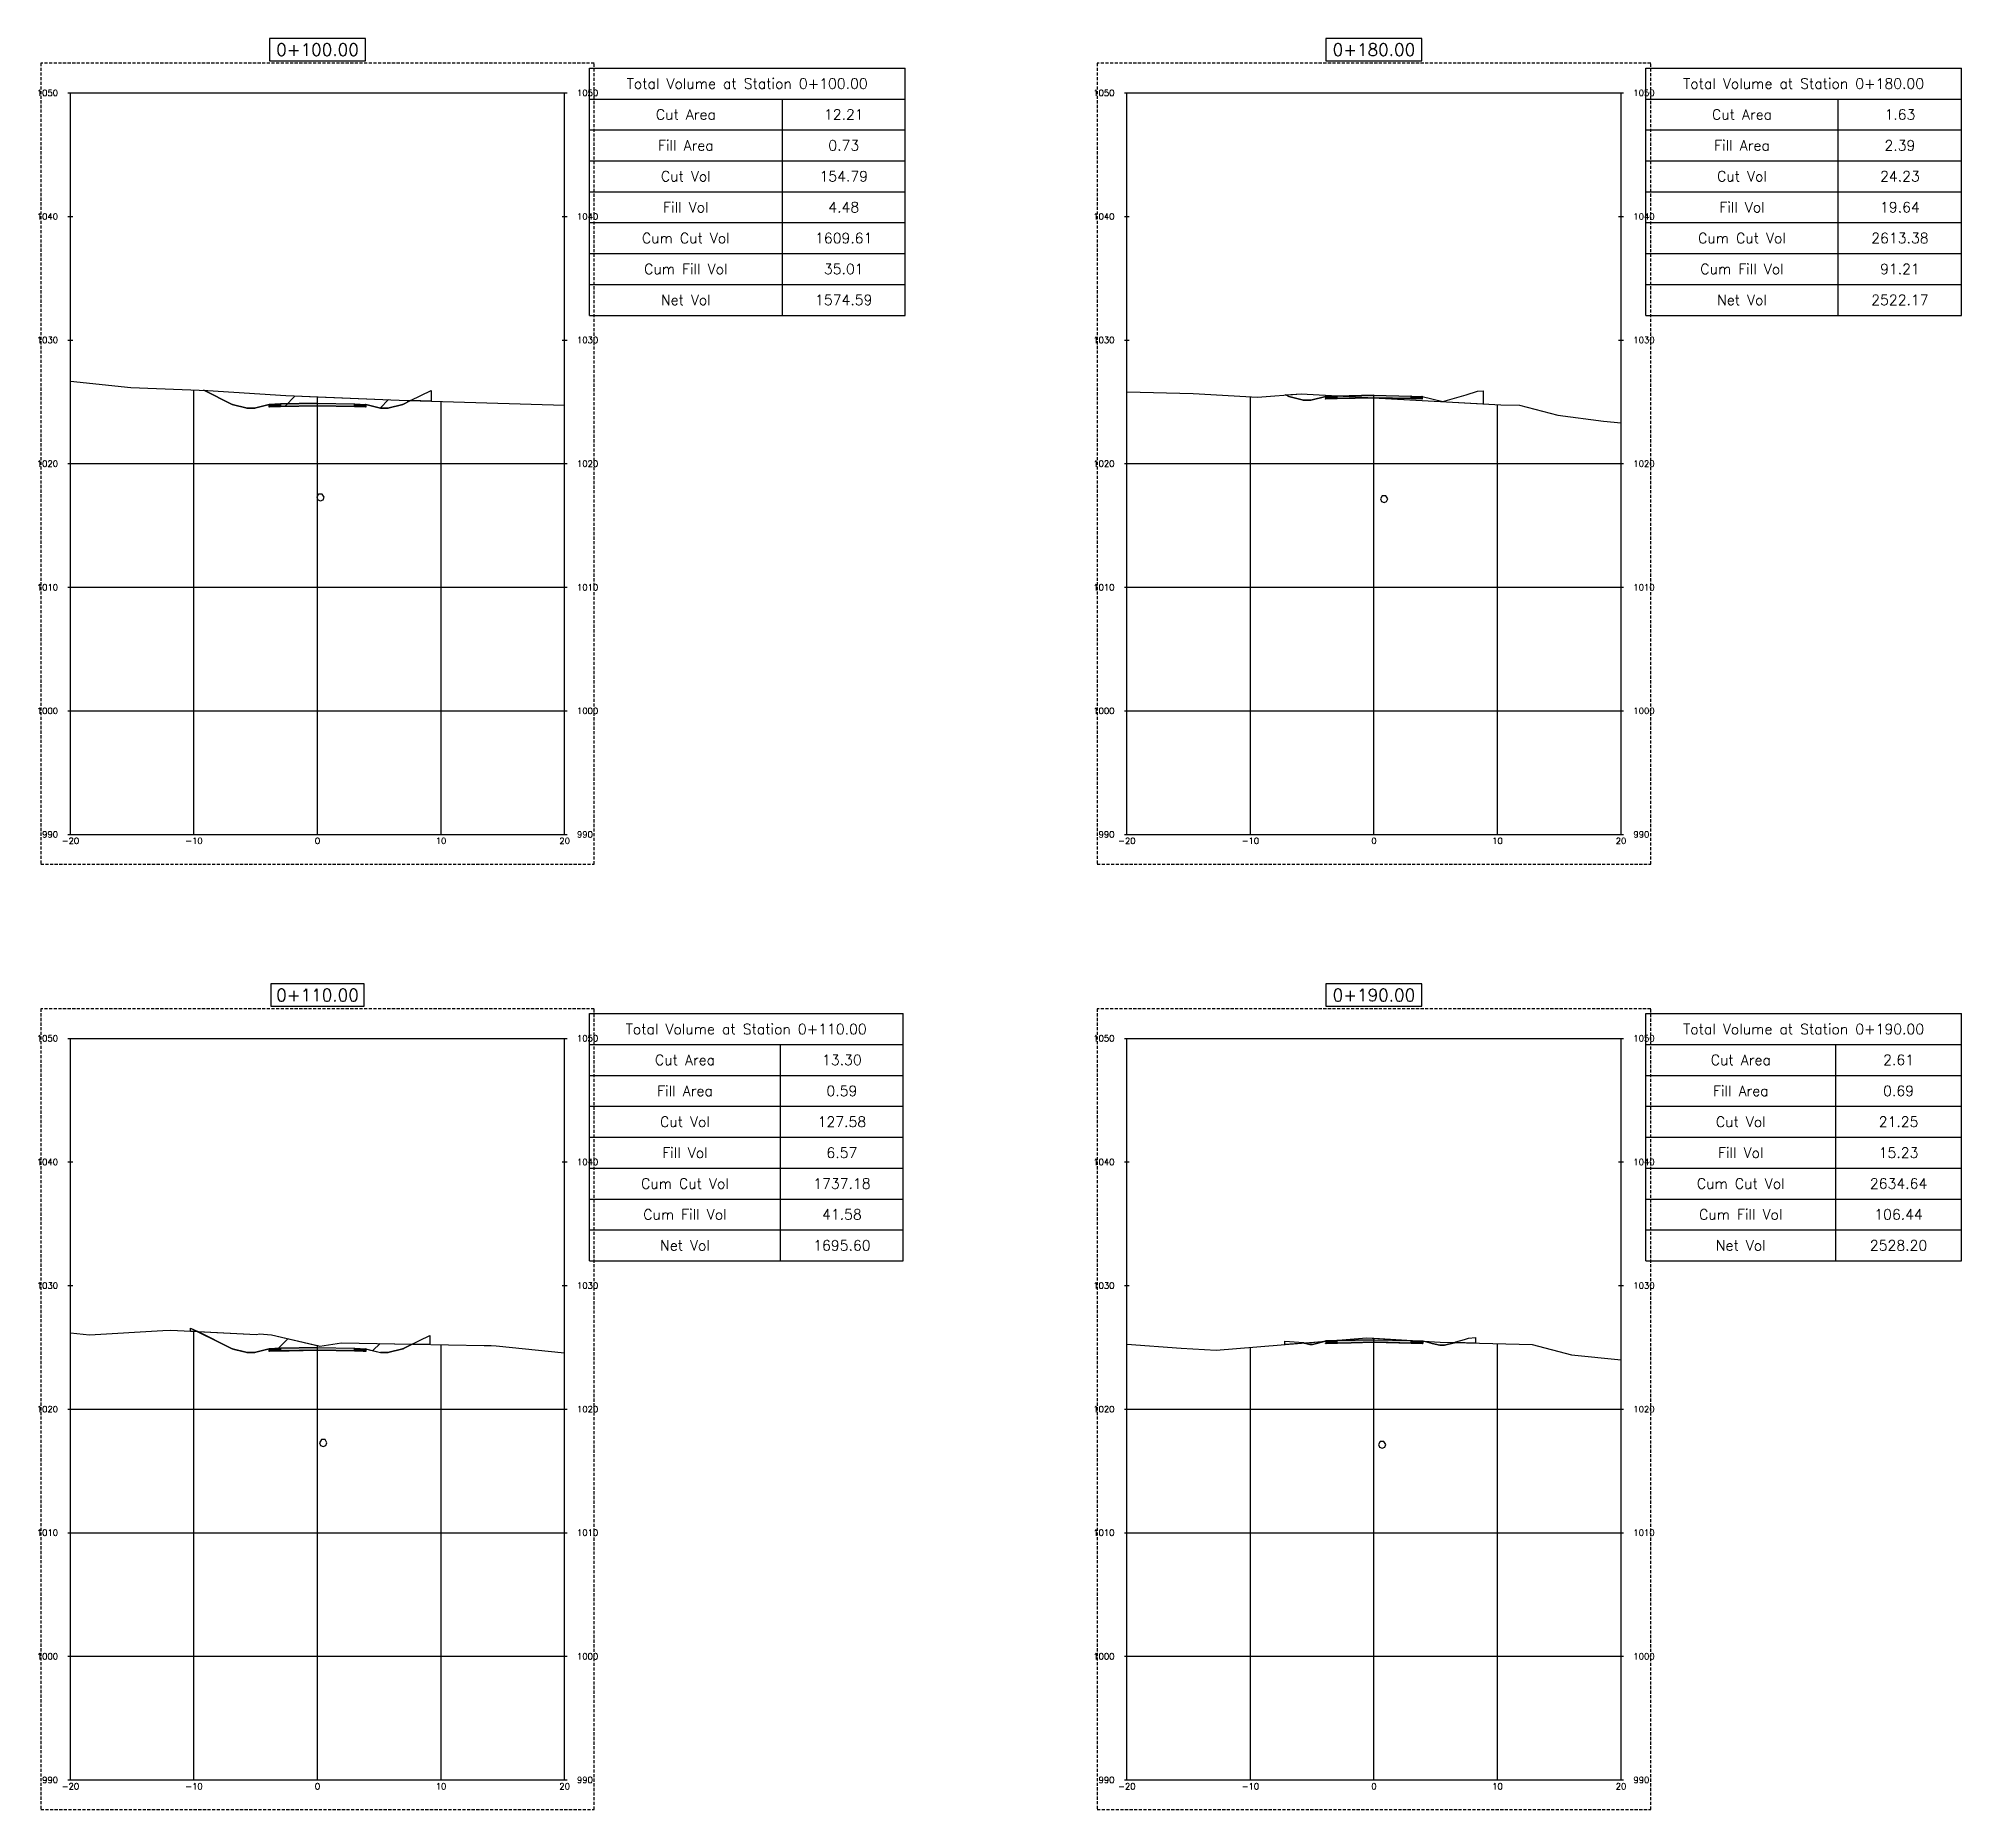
# Model space of a CAD drawing. Header units: metres. Extents: x 517023 to 519141, y 3924953 to 3927827.
# Drawn here: x 518310.9 to 518466.5, y 3925664.7 to 3925808 of the extents above; entities that cross this region are included whole.
import ezdxf

# ---------------------------------------------------------------- set-up
doc = ezdxf.new("R2010")
doc.units = ezdxf.units.M
doc.linetypes.add('DASHED2', pattern=[0.375, 0.25, -0.125])
for name, color, linetype in [('C-ANNO-TABL', 1, 'Continuous'), ('C-ANNO-TABL-TEXT', 150, 'Continuous'), ('C-ANNO-TABL-TITL', 150, 'Continuous'), ('C-ANNO-TABL-TTBL', 5, 'Continuous'), ('C-ROAD-CORR', 5, 'Continuous'), ('C-ROAD-CORR-PATT', 150, 'Continuous'), ('C-ROAD-LINK', 150, 'Continuous'), ('C-ROAD-MARK', 212, 'Continuous'), ('C-ROAD-PROF-TTLB', 5, 'Continuous'), ('C-ROAD-SECT', 7, 'Continuous'), ('C-ROAD-SECT-GRID', 7, 'Continuous'), ('C-ROAD-SECT-TEXT', 92, 'Continuous'), ('C-ROAD-SECT-TICK', 7, 'Continuous'), ('C-ROAD-SECT-TITL', 92, 'Continuous'), ('C-ROAD-SHAP', 32, 'Continuous'), ('C-ROAD-SHAP-PATT', 7, 'Continuous'), ('C-STRM-PIPE', 170, 'Continuous')]:
    doc.layers.add(name, color=color, linetype=linetype)
doc.layers.add('C-ROAD-SECT-BUFR', color=6, linetype='DASHED2', plot=False)
doc.styles.get("Standard").update_dxf_attribs({"font": 'simplex.shx'})

msp = doc.modelspace()

# ---------------------------------------------------------------- hatches: boundary and pattern name
at = {"layer": 'C-ROAD-CORR-PATT', "linetype": 'Continuous', "lineweight": -3}
h = msp.add_hatch(dxfattribs=at)
h.set_pattern_fill('ANSI31', color=1, scale=1.75, style=0)
h.set_pattern_definition([(45, (518324.272, 3925779.581), (-3.9289, 3.9289), [])])
h.paths.add_polyline_path([(518324.27, 3925779.58), (518324.6, 3925779.57), (518330.91, 3925779.15), (518340.72, 3925778.76), (518340.81, 3925778.75), (518340.85, 3925778.75), (518340.85, 3925778.75), (518340.89, 3925778.75), (518341, 3925778.75), (518340.37, 3925778.43), (518339.17, 3925778.13), (518338.57, 3925778.13), (518337.37, 3925778.43), (518337.37, 3925778.23), (518336.47, 3925778.27), (518333.47, 3925778.33), (518330.47, 3925778.27), (518329.57, 3925778.23), (518329.57, 3925778.43), (518328.37, 3925778.13), (518327.77, 3925778.13), (518326.57, 3925778.43)])
h = msp.add_hatch(dxfattribs=at)
h.set_pattern_fill('ANSI31', color=3, scale=1.75, style=0)
h.set_pattern_definition([(45, (518341.001, 3925778.7464), (-3.929, 3.929), [])])
h.paths.add_polyline_path([(518341, 3925778.75), (518342.67, 3925779.57), (518342.67, 3925778.7)])
h = msp.add_hatch(dxfattribs=at)
h.set_pattern_fill('ANSI31', color=1, scale=1.75, style=0)
h.set_pattern_definition([(45, (518411.8334, 3925779.1955), (-3.929, 3.929), [])])
h.paths.add_polyline_path([(518411.83, 3925779.2), (518413.07, 3925779.3), (518418.92, 3925778.97), (518415.97, 3925778.91), (518415.07, 3925778.88), (518415.07, 3925779.08), (518413.87, 3925778.78), (518413.27, 3925778.78), (518412.07, 3925779.08)])
h = msp.add_hatch(dxfattribs=at)
h.set_pattern_fill('ANSI31', color=3, scale=1.75, style=0)
h.set_pattern_definition([(45, (518424.541, 3925778.659), (-3.929, 3.929), [])])
h.paths.add_polyline_path([(518424.54, 3925778.66), (518426.44, 3925779.2), (518427.35, 3925779.51), (518427.81, 3925779.54), (518427.81, 3925778.48)])
h.paths.add_polyline_path([(518418.92, 3925778.97), (518418.97, 3925778.97), (518421.97, 3925778.91), (518422.87, 3925778.88), (518422.87, 3925779.08), (518424.54, 3925778.66)])
h = msp.add_hatch(dxfattribs=at)
h.set_pattern_fill('ANSI31', color=3, scale=1.75, style=0)
h.set_pattern_definition([(45, (518341.138, 3925702.403), (-3.9289, 3.9289), [])])
h.paths.add_polyline_path([(518341.14, 3925702.4), (518341.4, 3925702.53), (518341.73, 3925702.69), (518342.56, 3925703.09), (518342.56, 3925702.38)])
h.paths.add_polyline_path([(518323.2, 3925703.44), (518323.2, 3925703.7), (518323.78, 3925703.41)])
h = msp.add_hatch(dxfattribs=at)
h.set_pattern_fill('ANSI31', color=1, scale=1.75, style=0)
h.set_pattern_definition([(45, (518323.785, 3925703.413), (-3.9289, 3.9289), [])])
h.paths.add_polyline_path([(518323.78, 3925703.41), (518328.54, 3925703.17), (518328.78, 3925703.22), (518329.74, 3925703.15), (518333.67, 3925702.23), (518335.41, 3925702.51), (518341.14, 3925702.4), (518340.37, 3925702.02), (518339.17, 3925701.72), (518338.57, 3925701.72), (518337.65, 3925701.95), (518337.37, 3925702.02), (518337.37, 3925701.87), (518337.37, 3925701.82), (518336.47, 3925701.86), (518333.47, 3925701.92), (518330.47, 3925701.86), (518330.26, 3925701.85), (518329.57, 3925701.82), (518329.57, 3925701.97), (518329.57, 3925702.02), (518328.37, 3925701.72), (518327.77, 3925701.72), (518326.57, 3925702.02)])
h = msp.add_hatch(dxfattribs=at)
h.set_pattern_fill('ANSI31', color=3, scale=1.75, style=0)
h.set_pattern_definition([(45, (518425.514, 3925702.539), (-3.9289, 3.9289), [])])
h.paths.add_polyline_path([(518425.51, 3925702.54), (518425.61, 3925702.59), (518426.29, 3925702.78), (518426.62, 3925702.89), (518427.2, 3925702.93), (518427.2, 3925702.49)])
h.paths.add_polyline_path([(518422.93, 3925702.65), (518422.93, 3925702.66), (518422.96, 3925702.65)])
h.paths.add_polyline_path([(518415.02, 3925702.63), (518415.13, 3925702.66), (518415.13, 3925702.64)])
h.paths.add_polyline_path([(518411.77, 3925702.36), (518411.77, 3925702.63), (518413.26, 3925702.52), (518413.34, 3925702.49)])
h = msp.add_hatch(dxfattribs=at)
h.set_pattern_fill('ANSI31', color=1, scale=1.75, style=0)
h.set_pattern_definition([(45, (518422.957, 3925702.6484), (-3.929, 3.929), [])])
h.paths.add_polyline_path([(518422.96, 3925702.65), (518424.33, 3925702.57), (518425.51, 3925702.54), (518425.45, 3925702.51), (518424.68, 3925702.31), (518424.3, 3925702.31), (518423.69, 3925702.46)])
h.paths.add_polyline_path([(518415.13, 3925702.64), (518418.37, 3925702.91), (518422.93, 3925702.65), (518422.93, 3925702.53), (518422.93, 3925702.46), (518422.6, 3925702.47), (518422.03, 3925702.49), (518420.12, 3925702.53), (518419.03, 3925702.55), (518417.12, 3925702.51), (518416.03, 3925702.49), (518415.7, 3925702.48), (518415.13, 3925702.46), (518415.13, 3925702.58)])
h.paths.add_polyline_path([(518413.34, 3925702.49), (518415.02, 3925702.63), (518414.43, 3925702.48), (518414, 3925702.37), (518413.78, 3925702.37), (518413.35, 3925702.48)])
at = {"layer": 'C-ROAD-SHAP-PATT', "linetype": 'Continuous', "lineweight": -3}
for points in [[(518415.97, 3925779.11), (518415.07, 3925779.08), (518415.07, 3925778.88), (518415.97, 3925778.91)], [(518418.97, 3925779.17), (518415.97, 3925779.11), (518415.97, 3925778.91), (518418.97, 3925778.97)], [(518418.97, 3925779.17), (518421.97, 3925779.11), (518421.97, 3925778.91), (518418.97, 3925778.97)], [(518421.97, 3925779.11), (518422.87, 3925779.08), (518422.87, 3925778.88), (518421.97, 3925778.91)], [(518330.47, 3925778.47), (518329.57, 3925778.43), (518329.57, 3925778.23), (518330.47, 3925778.27)], [(518333.47, 3925778.53), (518330.47, 3925778.47), (518330.47, 3925778.27), (518333.47, 3925778.33)], [(518333.47, 3925778.53), (518336.47, 3925778.47), (518336.47, 3925778.27), (518333.47, 3925778.33)], [(518336.47, 3925778.47), (518337.37, 3925778.43), (518337.37, 3925778.23), (518336.47, 3925778.27)], [(518415.97, 3925702.69), (518415.07, 3925702.66), (518415.07, 3925702.46), (518415.97, 3925702.49)], [(518418.97, 3925702.75), (518415.97, 3925702.69), (518415.97, 3925702.49), (518418.97, 3925702.55)], [(518418.97, 3925702.75), (518421.97, 3925702.69), (518421.97, 3925702.49), (518418.97, 3925702.55)], [(518421.97, 3925702.69), (518422.87, 3925702.66), (518422.87, 3925702.46), (518421.97, 3925702.49)], [(518330.47, 3925702.06), (518329.57, 3925702.02), (518329.57, 3925701.82), (518330.47, 3925701.86)], [(518333.47, 3925702.12), (518330.47, 3925702.06), (518330.47, 3925701.86), (518333.47, 3925701.92)], [(518333.47, 3925702.12), (518336.47, 3925702.06), (518336.47, 3925701.86), (518333.47, 3925701.92)], [(518336.47, 3925702.06), (518337.37, 3925702.02), (518337.37, 3925701.82), (518336.47, 3925701.86)]]:
    msp.add_hatch(color=7, dxfattribs=at).paths.add_polyline_path(points)

# ---------------------------------------------------------------- linework, layer by layer
at = {"layer": 'C-ANNO-TABL', "color": 1, "linetype": 'Continuous', "lineweight": -3}
for p, q in [((518355.47, 3925803.14), (518381.03, 3925803.14)), ((518371.1, 3925785.64), (518371.1, 3925803.14)), ((518440.97, 3925803.14), (518466.53, 3925803.14)), ((518456.55, 3925785.64), (518456.55, 3925803.14)), ((518355.47, 3925800.64), (518381.03, 3925800.64)), ((518440.97, 3925800.64), (518466.53, 3925800.64)), ((518355.47, 3925798.14), (518381.03, 3925798.14)), ((518440.97, 3925798.14), (518466.53, 3925798.14)), ((518355.47, 3925795.64), (518381.03, 3925795.64)), ((518440.97, 3925795.64), (518466.53, 3925795.64)), ((518355.47, 3925793.14), (518381.03, 3925793.14)), ((518440.97, 3925793.14), (518466.53, 3925793.14)), ((518355.47, 3925790.64), (518381.03, 3925790.64)), ((518440.97, 3925790.64), (518466.53, 3925790.64)), ((518355.47, 3925788.14), (518381.03, 3925788.14)), ((518440.97, 3925788.14), (518466.53, 3925788.14)), ((518355.47, 3925726.64), (518380.87, 3925726.64)), ((518370.95, 3925709.14), (518370.95, 3925726.64)), ((518440.97, 3925726.64), (518466.53, 3925726.64)), ((518456.34, 3925709.14), (518456.34, 3925726.64)), ((518355.47, 3925724.14), (518380.87, 3925724.14)), ((518440.97, 3925724.14), (518466.53, 3925724.14)), ((518355.47, 3925721.64), (518380.87, 3925721.64)), ((518440.97, 3925721.64), (518466.53, 3925721.64)), ((518355.47, 3925719.14), (518380.87, 3925719.14)), ((518440.97, 3925719.14), (518466.53, 3925719.14)), ((518355.47, 3925716.64), (518380.87, 3925716.64)), ((518440.97, 3925716.64), (518466.53, 3925716.64)), ((518355.47, 3925714.14), (518380.87, 3925714.14)), ((518440.97, 3925714.14), (518466.53, 3925714.14)), ((518355.47, 3925711.64), (518380.87, 3925711.64)), ((518440.97, 3925711.64), (518466.53, 3925711.64))]:
    msp.add_line(p, q, dxfattribs=at)
at = {"layer": 'C-ANNO-TABL-TTBL', "color": 5, "linetype": 'Continuous', "lineweight": -3}
for p, q in [((518355.47, 3925805.64), (518381.03, 3925805.64)), ((518355.47, 3925785.64), (518355.47, 3925805.64)), ((518381.03, 3925785.64), (518381.03, 3925805.64)), ((518440.97, 3925805.64), (518466.53, 3925805.64)), ((518440.97, 3925785.64), (518440.97, 3925805.64)), ((518466.53, 3925785.64), (518466.53, 3925805.64)), ((518355.47, 3925785.64), (518381.03, 3925785.64)), ((518440.97, 3925785.64), (518466.53, 3925785.64)), ((518355.47, 3925729.14), (518380.87, 3925729.14)), ((518355.47, 3925709.14), (518355.47, 3925729.14)), ((518380.87, 3925709.14), (518380.87, 3925729.14)), ((518440.97, 3925729.14), (518466.53, 3925729.14)), ((518440.97, 3925709.14), (518440.97, 3925729.14)), ((518466.53, 3925709.14), (518466.53, 3925729.14)), ((518355.47, 3925709.14), (518380.87, 3925709.14)), ((518440.97, 3925709.14), (518466.53, 3925709.14))]:
    msp.add_line(p, q, dxfattribs=at)
at = {"layer": 'C-ROAD-CORR', "color": 1, "linetype": 'Continuous', "lineweight": -3}
for p, q in [((518324.27, 3925779.58), (518324.6, 3925779.57)), ((518326.57, 3925778.43), (518324.27, 3925779.58)), ((518324.6, 3925779.57), (518330.91, 3925779.15)), ((518330.91, 3925779.15), (518340.72, 3925778.76)), ((518341, 3925778.75), (518340.37, 3925778.43)), ((518340.72, 3925778.76), (518340.81, 3925778.75)), ((518340.81, 3925778.75), (518340.85, 3925778.75)), ((518340.85, 3925778.75), (518340.85, 3925778.75)), ((518340.85, 3925778.75), (518340.89, 3925778.75)), ((518340.89, 3925778.75), (518341, 3925778.75)), ((518411.83, 3925779.2), (518413.07, 3925779.3)), ((518412.07, 3925779.08), (518411.83, 3925779.2)), ((518413.27, 3925778.78), (518412.07, 3925779.08)), ((518413.07, 3925779.3), (518418.92, 3925778.97)), ((518413.87, 3925778.78), (518413.27, 3925778.78)), ((518415.07, 3925779.08), (518413.87, 3925778.78)), ((518415.07, 3925778.88), (518415.07, 3925779.08)), ((518415.97, 3925778.91), (518415.07, 3925778.88)), ((518418.92, 3925778.97), (518415.97, 3925778.91)), ((518327.77, 3925778.13), (518326.57, 3925778.43)), ((518328.37, 3925778.13), (518327.77, 3925778.13)), ((518329.57, 3925778.43), (518328.37, 3925778.13)), ((518329.57, 3925778.23), (518329.57, 3925778.43)), ((518330.47, 3925778.27), (518329.57, 3925778.23)), ((518333.47, 3925778.33), (518330.47, 3925778.27)), ((518336.47, 3925778.27), (518333.47, 3925778.33)), ((518337.37, 3925778.23), (518336.47, 3925778.27)), ((518338.57, 3925778.13), (518337.37, 3925778.43)), ((518337.37, 3925778.43), (518337.37, 3925778.23)), ((518339.17, 3925778.13), (518338.57, 3925778.13)), ((518340.37, 3925778.43), (518339.17, 3925778.13)), ((518323.78, 3925703.41), (518328.54, 3925703.17)), ((518326.57, 3925702.02), (518323.78, 3925703.41)), ((518328.54, 3925703.17), (518328.78, 3925703.22)), ((518328.78, 3925703.22), (518329.74, 3925703.15)), ((518329.74, 3925703.15), (518333.67, 3925702.23)), ((518333.67, 3925702.23), (518335.41, 3925702.51)), ((518335.41, 3925702.51), (518341.14, 3925702.4)), ((518341.14, 3925702.4), (518340.37, 3925702.02)), ((518413.34, 3925702.49), (518415.02, 3925702.63)), ((518413.35, 3925702.48), (518413.34, 3925702.49)), ((518413.78, 3925702.37), (518413.35, 3925702.48)), ((518414.43, 3925702.48), (518414, 3925702.37)), ((518415.02, 3925702.63), (518414.43, 3925702.48)), ((518415.13, 3925702.64), (518418.37, 3925702.91)), ((518415.13, 3925702.58), (518415.13, 3925702.64)), ((518415.13, 3925702.46), (518415.13, 3925702.58)), ((518415.7, 3925702.48), (518415.13, 3925702.46)), ((518416.03, 3925702.49), (518415.7, 3925702.48)), ((518417.12, 3925702.51), (518416.03, 3925702.49)), ((518419.03, 3925702.55), (518417.12, 3925702.51)), ((518418.37, 3925702.91), (518422.93, 3925702.65)), ((518420.12, 3925702.53), (518419.03, 3925702.55)), ((518422.03, 3925702.49), (518420.12, 3925702.53)), ((518422.6, 3925702.47), (518422.03, 3925702.49)), ((518422.93, 3925702.46), (518422.6, 3925702.47)), ((518422.93, 3925702.65), (518422.93, 3925702.53)), ((518422.93, 3925702.53), (518422.93, 3925702.46)), ((518422.96, 3925702.65), (518424.33, 3925702.57)), ((518423.69, 3925702.46), (518422.96, 3925702.65)), ((518424.3, 3925702.31), (518423.69, 3925702.46)), ((518424.33, 3925702.57), (518425.51, 3925702.54)), ((518425.45, 3925702.51), (518424.68, 3925702.31)), ((518425.51, 3925702.54), (518425.45, 3925702.51)), ((518327.77, 3925701.72), (518326.57, 3925702.02)), ((518328.37, 3925701.72), (518327.77, 3925701.72)), ((518329.57, 3925702.02), (518328.37, 3925701.72)), ((518329.57, 3925701.97), (518329.57, 3925702.02)), ((518329.57, 3925701.82), (518329.57, 3925701.97)), ((518329.57, 3925701.82), (518330.47, 3925701.86)), ((518333.47, 3925701.92), (518330.47, 3925701.86)), ((518336.47, 3925701.86), (518333.47, 3925701.92)), ((518337.37, 3925701.82), (518336.47, 3925701.86)), ((518337.37, 3925702.02), (518338.57, 3925701.72)), ((518337.37, 3925702.02), (518337.37, 3925701.87)), ((518337.37, 3925701.87), (518337.37, 3925701.82)), ((518339.17, 3925701.72), (518338.57, 3925701.72)), ((518340.37, 3925702.02), (518339.17, 3925701.72)), ((518414, 3925702.37), (518413.78, 3925702.37)), ((518424.68, 3925702.31), (518424.3, 3925702.31))]:
    msp.add_line(p, q, dxfattribs=at)
at = {"layer": 'C-ROAD-CORR', "color": 3, "linetype": 'Continuous', "lineweight": -3}
for p, q in [((518341, 3925778.75), (518342.67, 3925779.57)), ((518342.67, 3925778.7), (518341, 3925778.75)), ((518342.67, 3925779.57), (518342.67, 3925778.7)), ((518418.92, 3925778.97), (518427.81, 3925778.48)), ((518418.92, 3925778.97), (518418.97, 3925778.97)), ((518418.97, 3925778.97), (518421.97, 3925778.91)), ((518421.97, 3925778.91), (518422.87, 3925778.88)), ((518422.87, 3925778.88), (518422.87, 3925779.08)), ((518422.87, 3925779.08), (518424.54, 3925778.66)), ((518424.54, 3925778.66), (518426.44, 3925779.2)), ((518426.44, 3925779.2), (518427.35, 3925779.51)), ((518427.35, 3925779.51), (518427.81, 3925779.54)), ((518427.81, 3925779.54), (518427.81, 3925778.48)), ((518323.2, 3925703.44), (518323.2, 3925703.7)), ((518323.2, 3925703.7), (518323.78, 3925703.41)), ((518323.78, 3925703.41), (518323.2, 3925703.44)), ((518341.14, 3925702.4), (518341.4, 3925702.53)), ((518342.56, 3925702.38), (518341.14, 3925702.4)), ((518341.4, 3925702.53), (518341.73, 3925702.69)), ((518341.73, 3925702.69), (518342.56, 3925703.09)), ((518342.56, 3925703.09), (518342.56, 3925702.38)), ((518411.77, 3925702.36), (518411.77, 3925702.63)), ((518411.77, 3925702.63), (518413.26, 3925702.52)), ((518413.34, 3925702.49), (518411.77, 3925702.36)), ((518413.26, 3925702.52), (518413.34, 3925702.49)), ((518415.02, 3925702.63), (518415.13, 3925702.66)), ((518415.13, 3925702.64), (518415.02, 3925702.63)), ((518415.13, 3925702.66), (518415.13, 3925702.64)), ((518422.93, 3925702.65), (518422.93, 3925702.66)), ((518422.93, 3925702.66), (518422.96, 3925702.65)), ((518422.96, 3925702.65), (518422.93, 3925702.65)), ((518425.51, 3925702.54), (518425.61, 3925702.59)), ((518427.2, 3925702.49), (518425.51, 3925702.54)), ((518425.61, 3925702.59), (518426.29, 3925702.78)), ((518426.29, 3925702.78), (518426.62, 3925702.89)), ((518426.62, 3925702.89), (518427.2, 3925702.93)), ((518427.2, 3925702.93), (518427.2, 3925702.49))]:
    msp.add_line(p, q, dxfattribs=at)
at = {"layer": 'C-ROAD-LINK', "color": 150, "linetype": 'Continuous', "lineweight": -3}
for p, q in [((518324.27, 3925779.58), (518326.57, 3925778.43)), ((518340.37, 3925778.43), (518341, 3925778.75)), ((518411.83, 3925779.2), (518412.07, 3925779.08)), ((518412.07, 3925779.08), (518413.27, 3925778.78)), ((518413.27, 3925778.78), (518413.87, 3925778.78)), ((518413.87, 3925778.78), (518415.07, 3925779.08)), ((518415.07, 3925779.08), (518415.97, 3925779.11)), ((518415.07, 3925779.08), (518415.07, 3925778.88)), ((518415.07, 3925778.88), (518415.97, 3925778.91)), ((518415.97, 3925779.11), (518418.97, 3925779.17)), ((518415.97, 3925779.11), (518415.97, 3925778.91)), ((518415.97, 3925778.91), (518415.97, 3925779.11)), ((518415.97, 3925778.91), (518418.97, 3925778.97)), ((518418.97, 3925779.17), (518421.97, 3925779.11)), ((518418.97, 3925778.97), (518418.97, 3925779.17)), ((518418.97, 3925778.97), (518421.97, 3925778.91)), ((518421.97, 3925779.11), (518421.97, 3925778.91)), ((518421.97, 3925779.11), (518422.87, 3925779.08)), ((518421.97, 3925778.91), (518421.97, 3925779.11)), ((518421.97, 3925778.91), (518422.87, 3925778.88)), ((518422.87, 3925779.08), (518422.87, 3925778.88)), ((518422.87, 3925779.08), (518424.54, 3925778.66)), ((518326.57, 3925778.43), (518327.77, 3925778.13)), ((518327.77, 3925778.13), (518328.37, 3925778.13)), ((518328.37, 3925778.13), (518329.57, 3925778.43)), ((518329.57, 3925778.43), (518330.47, 3925778.47)), ((518329.57, 3925778.43), (518329.57, 3925778.23)), ((518329.57, 3925778.23), (518330.47, 3925778.27)), ((518330.47, 3925778.47), (518333.47, 3925778.53)), ((518330.47, 3925778.47), (518330.47, 3925778.27)), ((518330.47, 3925778.27), (518330.47, 3925778.47)), ((518330.47, 3925778.27), (518333.47, 3925778.33)), ((518333.47, 3925778.53), (518336.47, 3925778.47)), ((518333.47, 3925778.33), (518333.47, 3925778.53)), ((518333.47, 3925778.33), (518336.47, 3925778.27)), ((518336.47, 3925778.47), (518336.47, 3925778.27)), ((518336.47, 3925778.47), (518337.37, 3925778.43)), ((518336.47, 3925778.27), (518336.47, 3925778.47)), ((518336.47, 3925778.27), (518337.37, 3925778.23)), ((518337.37, 3925778.43), (518337.37, 3925778.23)), ((518337.37, 3925778.43), (518338.57, 3925778.13)), ((518338.57, 3925778.13), (518339.17, 3925778.13)), ((518339.17, 3925778.13), (518340.37, 3925778.43)), ((518323.78, 3925703.41), (518326.57, 3925702.02)), ((518340.37, 3925702.02), (518341.14, 3925702.4)), ((518414.93, 3925702.62), (518415.07, 3925702.66)), ((518415.07, 3925702.66), (518415.97, 3925702.69)), ((518415.07, 3925702.66), (518415.07, 3925702.46)), ((518415.07, 3925702.46), (518415.97, 3925702.49)), ((518415.97, 3925702.69), (518418.97, 3925702.75)), ((518415.97, 3925702.69), (518415.97, 3925702.49)), ((518415.97, 3925702.49), (518415.97, 3925702.69)), ((518415.97, 3925702.49), (518418.97, 3925702.55)), ((518418.97, 3925702.75), (518421.97, 3925702.69)), ((518418.97, 3925702.55), (518418.97, 3925702.75)), ((518418.97, 3925702.55), (518421.97, 3925702.49)), ((518421.97, 3925702.69), (518421.97, 3925702.49)), ((518421.97, 3925702.69), (518422.87, 3925702.66)), ((518421.97, 3925702.49), (518421.97, 3925702.69)), ((518421.97, 3925702.49), (518422.87, 3925702.46)), ((518422.87, 3925702.66), (518422.87, 3925702.46)), ((518422.87, 3925702.66), (518422.88, 3925702.65)), ((518326.57, 3925702.02), (518327.77, 3925701.72)), ((518327.77, 3925701.72), (518328.37, 3925701.72)), ((518328.37, 3925701.72), (518329.57, 3925702.02)), ((518329.57, 3925702.02), (518330.47, 3925702.06)), ((518329.57, 3925702.02), (518329.57, 3925701.82)), ((518329.57, 3925701.82), (518330.47, 3925701.86)), ((518330.47, 3925702.06), (518333.47, 3925702.12)), ((518330.47, 3925702.06), (518330.47, 3925701.86)), ((518330.47, 3925701.86), (518330.47, 3925702.06)), ((518330.47, 3925701.86), (518333.47, 3925701.92)), ((518333.47, 3925702.12), (518336.47, 3925702.06)), ((518333.47, 3925701.92), (518333.47, 3925702.12)), ((518333.47, 3925701.92), (518336.47, 3925701.86)), ((518336.47, 3925702.06), (518336.47, 3925701.86)), ((518336.47, 3925702.06), (518337.37, 3925702.02)), ((518336.47, 3925701.86), (518336.47, 3925702.06)), ((518336.47, 3925701.86), (518337.37, 3925701.82)), ((518337.37, 3925702.02), (518337.37, 3925701.82)), ((518337.37, 3925702.02), (518338.57, 3925701.72)), ((518338.57, 3925701.72), (518339.17, 3925701.72)), ((518339.17, 3925701.72), (518340.37, 3925702.02))]:
    msp.add_line(p, q, dxfattribs=at)
at = {"layer": 'C-ROAD-MARK', "color": 212, "linetype": 'Continuous', "lineweight": -3}
for centre in [(518324.27, 3925779.58), (518341, 3925778.75), (518411.83, 3925779.2), (518412.07, 3925779.08), (518413.27, 3925778.78), (518413.87, 3925778.78), (518415.07, 3925779.08), (518415.07, 3925778.88), (518415.97, 3925779.11), (518415.97, 3925778.91), (518418.97, 3925779.17), (518418.97, 3925778.97), (518421.97, 3925779.11), (518421.97, 3925778.91), (518422.87, 3925779.08), (518422.87, 3925778.88), (518424.54, 3925778.66), (518326.57, 3925778.43), (518327.77, 3925778.13), (518328.37, 3925778.13), (518329.57, 3925778.43), (518329.57, 3925778.23), (518330.47, 3925778.47), (518330.47, 3925778.27), (518333.47, 3925778.53), (518333.47, 3925778.33), (518336.47, 3925778.47), (518336.47, 3925778.27), (518337.37, 3925778.43), (518337.37, 3925778.23), (518338.57, 3925778.13), (518339.17, 3925778.13), (518340.37, 3925778.43), (518323.78, 3925703.41), (518341.14, 3925702.4), (518414.93, 3925702.62), (518415.07, 3925702.66), (518415.07, 3925702.46), (518415.97, 3925702.69), (518415.97, 3925702.49), (518418.97, 3925702.75), (518418.97, 3925702.55), (518421.97, 3925702.69), (518421.97, 3925702.49), (518422.87, 3925702.66), (518422.87, 3925702.46), (518422.88, 3925702.65), (518326.57, 3925702.02), (518327.77, 3925701.72), (518328.37, 3925701.72), (518329.57, 3925702.02), (518329.57, 3925701.82), (518330.47, 3925702.06), (518330.47, 3925701.86), (518333.47, 3925702.12), (518333.47, 3925701.92), (518336.47, 3925702.06), (518336.47, 3925701.86), (518337.37, 3925702.02), (518337.37, 3925701.82), (518338.57, 3925701.72), (518339.17, 3925701.72), (518340.37, 3925702.02)]:
    msp.add_circle(centre, 0.015, dxfattribs=at)
at = {"layer": 'C-ROAD-PROF-TTLB', "color": 5, "linetype": 'Continuous', "lineweight": -3}
for p, q in [((518313.47, 3925743.64), (518313.47, 3925803.64)), ((518313.47, 3925803.64), (518353.47, 3925803.64)), ((518353.47, 3925743.64), (518353.47, 3925803.64)), ((518398.97, 3925743.64), (518398.97, 3925803.64)), ((518398.97, 3925803.64), (518438.97, 3925803.64)), ((518438.97, 3925743.64), (518438.97, 3925803.64)), ((518313.47, 3925743.64), (518353.47, 3925743.64)), ((518398.97, 3925743.64), (518438.97, 3925743.64)), ((518313.47, 3925667.14), (518313.47, 3925727.14)), ((518313.47, 3925727.14), (518353.47, 3925727.14)), ((518353.47, 3925667.14), (518353.47, 3925727.14)), ((518398.97, 3925667.14), (518398.97, 3925727.14)), ((518398.97, 3925727.14), (518438.97, 3925727.14)), ((518438.97, 3925667.14), (518438.97, 3925727.14)), ((518313.47, 3925667.14), (518353.47, 3925667.14)), ((518398.97, 3925667.14), (518438.97, 3925667.14))]:
    msp.add_line(p, q, dxfattribs=at)
at = {"layer": 'C-ROAD-SECT', "color": 7, "linetype": 'Continuous', "lineweight": -3}
for points in [[(518313.47, 3925780.32), (518318.36, 3925779.79), (518324.6, 3925779.57), (518330.91, 3925779.15), (518333.47, 3925779.04), (518340.72, 3925778.76), (518340.81, 3925778.75), (518340.85, 3925778.75), (518340.85, 3925778.75), (518340.89, 3925778.75), (518353.47, 3925778.36)], [(518324.27, 3925779.58), (518326.57, 3925778.43), (518327.77, 3925778.13), (518328.37, 3925778.13), (518329.57, 3925778.43), (518329.57, 3925778.23), (518330.47, 3925778.27), (518333.47, 3925778.33), (518336.47, 3925778.27), (518337.37, 3925778.23), (518337.37, 3925778.43), (518338.57, 3925778.13), (518339.17, 3925778.13), (518340.37, 3925778.43), (518341, 3925778.75), (518342.67, 3925779.57)], [(518398.97, 3925779.44), (518404.33, 3925779.31), (518409.54, 3925779.01), (518413.07, 3925779.3), (518418.97, 3925778.97), (518429.25, 3925778.4), (518430.75, 3925778.36), (518433.85, 3925777.57), (518437.54, 3925777.09), (518438.97, 3925776.93)], [(518411.83, 3925779.2), (518412.07, 3925779.08), (518413.27, 3925778.78), (518413.87, 3925778.78), (518415.07, 3925779.08), (518415.07, 3925778.88), (518415.97, 3925778.91), (518418.97, 3925778.97), (518421.97, 3925778.91), (518422.87, 3925778.88), (518422.87, 3925779.08), (518424.54, 3925778.66), (518426.44, 3925779.2), (518427.35, 3925779.51), (518427.81, 3925779.54)], [(518313.47, 3925703.3), (518315.01, 3925703.15), (518320.95, 3925703.49), (518321.6, 3925703.53), (518328.54, 3925703.17), (518328.78, 3925703.22), (518329.74, 3925703.15), (518333.47, 3925702.28), (518333.67, 3925702.23), (518335.41, 3925702.51), (518346.96, 3925702.3), (518347.53, 3925702.3), (518347.93, 3925702.27), (518353.47, 3925701.7)], [(518323.2, 3925703.7), (518326.03, 3925702.29), (518326.57, 3925702.02), (518326.85, 3925701.95), (518327.77, 3925701.72), (518327.91, 3925701.72), (518328.37, 3925701.72), (518328.65, 3925701.79), (518329.57, 3925702.02), (518329.57, 3925701.97), (518329.57, 3925701.82), (518330.26, 3925701.85), (518330.47, 3925701.86), (518331.18, 3925701.87), (518333.47, 3925701.92), (518334.18, 3925701.9), (518336.47, 3925701.86), (518337.16, 3925701.83), (518337.37, 3925701.82), (518337.37, 3925701.87), (518337.37, 3925702.02), (518337.65, 3925701.95), (518338.57, 3925701.72), (518338.71, 3925701.72), (518339.17, 3925701.72), (518339.45, 3925701.79), (518340.37, 3925702.02), (518340.52, 3925702.09), (518341.4, 3925702.53), (518341.73, 3925702.69), (518342.56, 3925703.09)], [(518398.97, 3925702.39), (518403.36, 3925702.06), (518406.19, 3925701.9), (518418.37, 3925702.91), (518418.97, 3925702.87), (518424.33, 3925702.57), (518431.77, 3925702.37), (518434.97, 3925701.54), (518438.97, 3925701.12)], [(518411.77, 3925702.63), (518413.26, 3925702.52), (518413.35, 3925702.48), (518413.78, 3925702.37), (518414, 3925702.37), (518414.43, 3925702.48), (518415.13, 3925702.66), (518415.13, 3925702.58), (518415.13, 3925702.46), (518415.7, 3925702.48), (518416.03, 3925702.49), (518417.12, 3925702.51), (518418.97, 3925702.55), (518419.03, 3925702.55), (518420.12, 3925702.53), (518422.03, 3925702.49), (518422.6, 3925702.47), (518422.93, 3925702.46), (518422.93, 3925702.53), (518422.93, 3925702.66), (518423.69, 3925702.46), (518424.3, 3925702.31), (518424.68, 3925702.31), (518425.45, 3925702.51), (518425.61, 3925702.59), (518426.29, 3925702.78), (518426.62, 3925702.89), (518427.2, 3925702.93)]]:
    msp.add_lwpolyline(points, dxfattribs=at)
at = {"layer": 'C-ROAD-SECT-BUFR', "color": 6, "linetype": 'DASHED2', "lineweight": -3}
for p, q in [((518355.87, 3925806.04), (518311.07, 3925806.04)), ((518311.07, 3925806.04), (518311.07, 3925741.24)), ((518355.87, 3925741.24), (518355.87, 3925806.04)), ((518441.37, 3925806.04), (518396.57, 3925806.04)), ((518396.57, 3925806.04), (518396.57, 3925741.24)), ((518441.37, 3925741.24), (518441.37, 3925806.04)), ((518311.07, 3925741.24), (518355.87, 3925741.24)), ((518396.57, 3925741.24), (518441.37, 3925741.24)), ((518355.87, 3925729.54), (518311.07, 3925729.54)), ((518311.07, 3925729.54), (518311.07, 3925664.74)), ((518355.87, 3925664.74), (518355.87, 3925729.54)), ((518441.37, 3925729.54), (518396.57, 3925729.54)), ((518396.57, 3925729.54), (518396.57, 3925664.74)), ((518441.37, 3925664.74), (518441.37, 3925729.54)), ((518311.07, 3925664.74), (518355.87, 3925664.74)), ((518396.57, 3925664.74), (518441.37, 3925664.74))]:
    msp.add_line(p, q, dxfattribs=at)
at = {"layer": 'C-ROAD-SECT-GRID', "color": 7, "linetype": 'Continuous', "lineweight": -3}
for p, q in [((518313.47, 3925743.64), (518313.47, 3925780.32)), ((518323.47, 3925743.64), (518323.47, 3925779.61)), ((518333.47, 3925743.64), (518333.47, 3925779.04)), ((518343.47, 3925743.64), (518343.47, 3925778.67)), ((518398.97, 3925743.64), (518398.97, 3925779.44)), ((518408.97, 3925743.64), (518408.97, 3925779.04)), ((518418.97, 3925743.64), (518418.97, 3925778.97)), ((518353.47, 3925743.64), (518353.47, 3925778.36)), ((518428.97, 3925743.64), (518428.97, 3925778.41)), ((518438.97, 3925743.64), (518438.97, 3925776.93)), ((518313.47, 3925773.64), (518353.47, 3925773.64)), ((518398.97, 3925773.64), (518438.97, 3925773.64)), ((518313.47, 3925763.64), (518353.47, 3925763.64)), ((518398.97, 3925763.64), (518438.97, 3925763.64)), ((518313.47, 3925753.64), (518353.47, 3925753.64)), ((518398.97, 3925753.64), (518438.97, 3925753.64)), ((518313.47, 3925743.64), (518353.47, 3925743.64)), ((518398.97, 3925743.64), (518438.97, 3925743.64)), ((518313.47, 3925667.14), (518313.47, 3925703.3)), ((518323.47, 3925667.14), (518323.47, 3925703.43)), ((518418.97, 3925667.14), (518418.97, 3925702.87)), ((518428.97, 3925667.14), (518428.97, 3925702.44)), ((518333.47, 3925667.14), (518333.47, 3925702.28)), ((518343.47, 3925667.14), (518343.47, 3925702.36)), ((518353.47, 3925667.14), (518353.47, 3925701.7)), ((518398.97, 3925667.14), (518398.97, 3925702.39)), ((518408.97, 3925667.14), (518408.97, 3925702.13)), ((518438.97, 3925667.14), (518438.97, 3925701.12)), ((518313.47, 3925697.14), (518353.47, 3925697.14)), ((518398.97, 3925697.14), (518438.97, 3925697.14)), ((518313.47, 3925687.14), (518353.47, 3925687.14)), ((518398.97, 3925687.14), (518438.97, 3925687.14)), ((518313.47, 3925677.14), (518353.47, 3925677.14)), ((518398.97, 3925677.14), (518438.97, 3925677.14)), ((518313.47, 3925667.14), (518353.47, 3925667.14)), ((518398.97, 3925667.14), (518438.97, 3925667.14))]:
    msp.add_line(p, q, dxfattribs=at)
at = {"layer": 'C-ROAD-SECT-TICK', "color": 7, "linetype": 'Continuous', "lineweight": -3}
for p, q in [((518313.27, 3925803.64), (518313.67, 3925803.64)), ((518353.27, 3925803.64), (518353.67, 3925803.64)), ((518398.77, 3925803.64), (518399.17, 3925803.64)), ((518438.77, 3925803.64), (518439.17, 3925803.64)), ((518313.27, 3925793.64), (518313.67, 3925793.64)), ((518353.27, 3925793.64), (518353.67, 3925793.64)), ((518398.77, 3925793.64), (518399.17, 3925793.64)), ((518438.77, 3925793.64), (518439.17, 3925793.64)), ((518313.27, 3925783.64), (518313.67, 3925783.64)), ((518353.27, 3925783.64), (518353.67, 3925783.64)), ((518398.77, 3925783.64), (518399.17, 3925783.64)), ((518438.77, 3925783.64), (518439.17, 3925783.64)), ((518313.27, 3925773.64), (518313.67, 3925773.64)), ((518353.27, 3925773.64), (518353.67, 3925773.64)), ((518398.77, 3925773.64), (518399.17, 3925773.64)), ((518438.77, 3925773.64), (518439.17, 3925773.64)), ((518313.27, 3925763.64), (518313.67, 3925763.64)), ((518353.27, 3925763.64), (518353.67, 3925763.64)), ((518398.77, 3925763.64), (518399.17, 3925763.64)), ((518438.77, 3925763.64), (518439.17, 3925763.64)), ((518313.27, 3925753.64), (518313.67, 3925753.64)), ((518353.27, 3925753.64), (518353.67, 3925753.64)), ((518398.77, 3925753.64), (518399.17, 3925753.64)), ((518438.77, 3925753.64), (518439.17, 3925753.64)), ((518313.27, 3925743.64), (518313.67, 3925743.64)), ((518353.27, 3925743.64), (518353.67, 3925743.64)), ((518398.77, 3925743.64), (518399.17, 3925743.64)), ((518438.77, 3925743.64), (518439.17, 3925743.64)), ((518313.27, 3925727.14), (518313.67, 3925727.14)), ((518353.27, 3925727.14), (518353.67, 3925727.14)), ((518398.77, 3925727.14), (518399.17, 3925727.14)), ((518438.77, 3925727.14), (518439.17, 3925727.14)), ((518313.27, 3925717.14), (518313.67, 3925717.14)), ((518353.27, 3925717.14), (518353.67, 3925717.14)), ((518398.77, 3925717.14), (518399.17, 3925717.14)), ((518438.77, 3925717.14), (518439.17, 3925717.14)), ((518313.27, 3925707.14), (518313.67, 3925707.14)), ((518353.27, 3925707.14), (518353.67, 3925707.14)), ((518398.77, 3925707.14), (518399.17, 3925707.14)), ((518438.77, 3925707.14), (518439.17, 3925707.14)), ((518313.27, 3925697.14), (518313.67, 3925697.14)), ((518353.27, 3925697.14), (518353.67, 3925697.14)), ((518398.77, 3925697.14), (518399.17, 3925697.14)), ((518438.77, 3925697.14), (518439.17, 3925697.14)), ((518313.27, 3925687.14), (518313.67, 3925687.14)), ((518353.27, 3925687.14), (518353.67, 3925687.14)), ((518398.77, 3925687.14), (518399.17, 3925687.14)), ((518438.77, 3925687.14), (518439.17, 3925687.14)), ((518313.27, 3925677.14), (518313.67, 3925677.14)), ((518353.27, 3925677.14), (518353.67, 3925677.14)), ((518398.77, 3925677.14), (518399.17, 3925677.14)), ((518438.77, 3925677.14), (518439.17, 3925677.14)), ((518313.27, 3925667.14), (518313.67, 3925667.14)), ((518353.27, 3925667.14), (518353.67, 3925667.14)), ((518398.77, 3925667.14), (518399.17, 3925667.14)), ((518438.77, 3925667.14), (518439.17, 3925667.14))]:
    msp.add_line(p, q, dxfattribs=at)
at = {"layer": 'C-ROAD-SECT-TITL', "color": 92, "linetype": 'Continuous', "lineweight": -3}
for points in [[(518329.59, 3925806.24), (518337.35, 3925806.24), (518337.35, 3925808.04), (518329.59, 3925808.04)], [(518415.09, 3925806.24), (518422.85, 3925806.24), (518422.85, 3925808.04), (518415.09, 3925808.04)], [(518329.69, 3925729.74), (518337.25, 3925729.74), (518337.25, 3925731.54), (518329.69, 3925731.54)], [(518415.09, 3925729.74), (518422.85, 3925729.74), (518422.85, 3925731.54), (518415.09, 3925731.54)]]:
    msp.add_3dface(points, dxfattribs=at)
at = {"layer": 'C-ROAD-SHAP', "color": 32, "linetype": 'Continuous', "lineweight": -3}
for p, q in [((518415.97, 3925779.11), (518415.07, 3925779.08)), ((518415.07, 3925779.08), (518415.07, 3925778.88)), ((518415.07, 3925778.88), (518415.97, 3925778.91)), ((518418.97, 3925779.17), (518415.97, 3925779.11)), ((518415.97, 3925779.11), (518415.97, 3925778.91)), ((518415.97, 3925778.91), (518415.97, 3925779.11)), ((518415.97, 3925778.91), (518418.97, 3925778.97)), ((518418.97, 3925779.17), (518421.97, 3925779.11)), ((518418.97, 3925778.97), (518418.97, 3925779.17)), ((518421.97, 3925778.91), (518418.97, 3925778.97)), ((518421.97, 3925779.11), (518421.97, 3925778.91)), ((518421.97, 3925779.11), (518422.87, 3925779.08)), ((518421.97, 3925778.91), (518421.97, 3925779.11)), ((518422.87, 3925778.88), (518421.97, 3925778.91)), ((518422.87, 3925779.08), (518422.87, 3925778.88)), ((518330.47, 3925778.47), (518329.57, 3925778.43)), ((518329.57, 3925778.43), (518329.57, 3925778.23)), ((518329.57, 3925778.23), (518330.47, 3925778.27)), ((518333.47, 3925778.53), (518330.47, 3925778.47)), ((518330.47, 3925778.47), (518330.47, 3925778.27)), ((518330.47, 3925778.27), (518330.47, 3925778.47)), ((518330.47, 3925778.27), (518333.47, 3925778.33)), ((518333.47, 3925778.53), (518336.47, 3925778.47)), ((518333.47, 3925778.33), (518333.47, 3925778.53)), ((518336.47, 3925778.27), (518333.47, 3925778.33)), ((518336.47, 3925778.47), (518336.47, 3925778.27)), ((518336.47, 3925778.47), (518337.37, 3925778.43)), ((518336.47, 3925778.27), (518336.47, 3925778.47)), ((518337.37, 3925778.23), (518336.47, 3925778.27)), ((518337.37, 3925778.43), (518337.37, 3925778.23)), ((518415.97, 3925702.69), (518415.07, 3925702.66)), ((518415.07, 3925702.66), (518415.07, 3925702.46)), ((518415.07, 3925702.46), (518415.97, 3925702.49)), ((518418.97, 3925702.75), (518415.97, 3925702.69)), ((518415.97, 3925702.69), (518415.97, 3925702.49)), ((518415.97, 3925702.49), (518415.97, 3925702.69)), ((518415.97, 3925702.49), (518418.97, 3925702.55)), ((518418.97, 3925702.75), (518421.97, 3925702.69)), ((518418.97, 3925702.55), (518418.97, 3925702.75)), ((518421.97, 3925702.49), (518418.97, 3925702.55)), ((518421.97, 3925702.69), (518421.97, 3925702.49)), ((518421.97, 3925702.69), (518422.87, 3925702.66)), ((518421.97, 3925702.49), (518421.97, 3925702.69)), ((518422.87, 3925702.46), (518421.97, 3925702.49)), ((518422.87, 3925702.66), (518422.87, 3925702.46)), ((518330.47, 3925702.06), (518329.57, 3925702.02)), ((518329.57, 3925702.02), (518329.57, 3925701.82)), ((518329.57, 3925701.82), (518330.47, 3925701.86)), ((518333.47, 3925702.12), (518330.47, 3925702.06)), ((518330.47, 3925702.06), (518330.47, 3925701.86)), ((518330.47, 3925701.86), (518330.47, 3925702.06)), ((518330.47, 3925701.86), (518333.47, 3925701.92)), ((518333.47, 3925702.12), (518336.47, 3925702.06)), ((518333.47, 3925701.92), (518333.47, 3925702.12)), ((518336.47, 3925701.86), (518333.47, 3925701.92)), ((518336.47, 3925702.06), (518336.47, 3925701.86)), ((518336.47, 3925702.06), (518337.37, 3925702.02)), ((518336.47, 3925701.86), (518336.47, 3925702.06)), ((518337.37, 3925701.82), (518336.47, 3925701.86)), ((518337.37, 3925702.02), (518337.37, 3925701.82))]:
    msp.add_line(p, q, dxfattribs=at)
at = {"layer": 'C-STRM-PIPE', "color": 170, "linetype": 'Continuous', "lineweight": -3}
for points in [[(518333.56, 3925771.18), (518333.41, 3925770.92)], [(518333.41, 3925770.92), (518333.5, 3925770.71)], [(518333.86, 3925771.18), (518333.56, 3925771.18)], [(518334.01, 3925770.92), (518333.86, 3925771.18)], [(518333.92, 3925770.71), (518334.01, 3925770.92)], [(518419.64, 3925771.05), (518419.49, 3925770.79)], [(518419.94, 3925771.05), (518419.64, 3925771.05)], [(518420.09, 3925770.79), (518419.94, 3925771.05)], [(518333.5, 3925770.71), (518333.71, 3925770.62)], [(518333.71, 3925770.62), (518333.92, 3925770.71)], [(518419.49, 3925770.79), (518419.58, 3925770.58)], [(518419.58, 3925770.58), (518419.79, 3925770.49)], [(518419.79, 3925770.49), (518420, 3925770.58)], [(518420, 3925770.58), (518420.09, 3925770.79)], [(518333.78, 3925694.67), (518333.63, 3925694.41)], [(518334.08, 3925694.67), (518333.78, 3925694.67)], [(518334.23, 3925694.41), (518334.08, 3925694.67)], [(518333.63, 3925694.41), (518333.72, 3925694.2)], [(518333.72, 3925694.2), (518333.93, 3925694.11)], [(518333.93, 3925694.11), (518334.14, 3925694.2)], [(518334.14, 3925694.2), (518334.23, 3925694.41)], [(518419.48, 3925694.53), (518419.33, 3925694.27)], [(518419.33, 3925694.27), (518419.41, 3925694.06)], [(518419.41, 3925694.06), (518419.63, 3925693.97)], [(518419.78, 3925694.53), (518419.48, 3925694.53)], [(518419.63, 3925693.97), (518419.84, 3925694.06)], [(518419.93, 3925694.27), (518419.78, 3925694.53)], [(518419.84, 3925694.06), (518419.93, 3925694.27)]]:
    msp.add_lwpolyline(points, dxfattribs=at)

# ---------------------------------------------------------------- texts
at = {"layer": 'C-ANNO-TABL-TEXT', "color": 150, "linetype": 'Continuous', "lineweight": -3, "char_height": 0.833, "attachment_point": 5}
for s, insert in [('12.21', (518376.06, 3925801.89)), ('1.63', (518461.54, 3925801.89)), ('0.73', (518376.06, 3925799.39)), ('2.39', (518461.54, 3925799.39)), ('154.79', (518376.06, 3925796.89)), ('24.23', (518461.54, 3925796.89)), ('4.48', (518376.06, 3925794.39)), ('19.64', (518461.54, 3925794.39)), ('1609.61', (518376.06, 3925791.89)), ('2613.38', (518461.54, 3925791.89)), ('35.01', (518376.06, 3925789.39)), ('91.21', (518461.54, 3925789.39)), ('1574.59', (518376.06, 3925786.89)), ('2522.17', (518461.54, 3925786.89)), ('13.30', (518375.91, 3925725.39)), ('2.61', (518461.43, 3925725.39)), ('0.59', (518375.91, 3925722.89)), ('0.69', (518461.43, 3925722.89)), ('127.58', (518375.91, 3925720.39)), ('21.25', (518461.43, 3925720.39)), ('6.57', (518375.91, 3925717.89)), ('15.23', (518461.43, 3925717.89)), ('1737.18', (518375.91, 3925715.39)), ('2634.64', (518461.43, 3925715.39)), ('41.58', (518375.91, 3925712.89)), ('106.44', (518461.43, 3925712.89)), ('1695.60', (518375.91, 3925710.39)), ('2528.20', (518461.43, 3925710.39))]:
    msp.add_mtext(s, dxfattribs=dict(at, insert=insert))
at = {"layer": 'C-ANNO-TABL-TITL', "color": 150, "linetype": 'Continuous', "lineweight": -3, "attachment_point": 5}
for s, insert, char_height in [('Total Volume at Station 0+100.00', (518368.25, 3925804.39), 0.8333), ('Total Volume at Station 0+180.00', (518453.75, 3925804.39), 0.8333), ('Cut Area', (518363.28, 3925801.89), 0.833), ('Cut Area', (518448.76, 3925801.89), 0.833), ('Fill Area', (518363.28, 3925799.39), 0.833), ('Fill Area', (518448.76, 3925799.39), 0.833), ('Cut Vol', (518363.28, 3925796.89), 0.833), ('Cut Vol', (518448.76, 3925796.89), 0.833), ('Fill Vol', (518363.28, 3925794.39), 0.833), ('Fill Vol', (518448.76, 3925794.39), 0.833), ('Cum Cut Vol', (518363.28, 3925791.89), 0.8333), ('Cum Cut Vol', (518448.76, 3925791.89), 0.8333), ('Cum Fill Vol', (518363.28, 3925789.39), 0.8333), ('Cum Fill Vol', (518448.76, 3925789.39), 0.8333), ('Net Vol', (518363.28, 3925786.89), 0.833), ('Net Vol', (518448.76, 3925786.89), 0.833), ('Total Volume at Station 0+110.00', (518368.17, 3925727.89), 0.8333), ('Total Volume at Station 0+190.00', (518453.75, 3925727.89), 0.8333), ('Cut Area', (518363.21, 3925725.39), 0.833), ('Cut Area', (518448.66, 3925725.39), 0.833), ('Fill Area', (518363.21, 3925722.89), 0.833), ('Fill Area', (518448.66, 3925722.89), 0.833), ('Cut Vol', (518363.21, 3925720.39), 0.833), ('Cut Vol', (518448.66, 3925720.39), 0.833), ('Fill Vol', (518363.21, 3925717.89), 0.833), ('Fill Vol', (518448.66, 3925717.89), 0.833), ('Cum Cut Vol', (518363.21, 3925715.39), 0.8333), ('Cum Cut Vol', (518448.66, 3925715.39), 0.8333), ('Cum Fill Vol', (518363.21, 3925712.89), 0.8333), ('Cum Fill Vol', (518448.66, 3925712.89), 0.8333), ('Net Vol', (518363.21, 3925710.39), 0.833), ('Net Vol', (518448.66, 3925710.39), 0.833)]:
    msp.add_mtext(s, dxfattribs=dict(at, insert=insert, char_height=char_height))
at = {"layer": 'C-ROAD-SECT-TEXT', "color": 92, "linetype": 'Continuous', "lineweight": -3, "char_height": 0.5}
for s, insert, attachment_point in [('1050', (518312.47, 3925803.64), 6), ('1050', (518354.47, 3925803.64), 4), ('1050', (518397.97, 3925803.64), 6), ('1050', (518439.97, 3925803.64), 4), ('1040', (518312.47, 3925793.64), 6), ('1040', (518354.47, 3925793.64), 4), ('1040', (518397.97, 3925793.64), 6), ('1040', (518439.97, 3925793.64), 4), ('1030', (518312.47, 3925783.64), 6), ('1030', (518354.47, 3925783.64), 4), ('1030', (518397.97, 3925783.64), 6), ('1030', (518439.97, 3925783.64), 4), ('1020', (518312.47, 3925773.64), 6), ('1020', (518354.47, 3925773.64), 4), ('1020', (518397.97, 3925773.64), 6), ('1020', (518439.97, 3925773.64), 4), ('1010', (518312.47, 3925763.64), 6), ('1010', (518354.47, 3925763.64), 4), ('1010', (518397.97, 3925763.64), 6), ('1010', (518439.97, 3925763.64), 4), ('1000', (518312.47, 3925753.64), 6), ('1000', (518354.47, 3925753.64), 4), ('1000', (518397.97, 3925753.64), 6), ('1000', (518439.97, 3925753.64), 4), ('990', (518312.47, 3925743.64), 6), ('{\\C3;-20}', (518313.47, 3925743.37), 2), ('{\\C3;-10}', (518323.47, 3925743.37), 2), ('{\\C3;0}', (518333.47, 3925743.37), 2), ('{\\C3;10}', (518343.47, 3925743.37), 2), ('{\\C3;20}', (518353.47, 3925743.37), 2), ('990', (518354.47, 3925743.64), 4), ('990', (518397.97, 3925743.64), 6), ('{\\C3;-20}', (518398.97, 3925743.37), 2), ('{\\C3;-10}', (518408.97, 3925743.37), 2), ('{\\C3;0}', (518418.97, 3925743.37), 2), ('{\\C3;10}', (518428.97, 3925743.37), 2), ('{\\C3;20}', (518438.97, 3925743.37), 2), ('990', (518439.97, 3925743.64), 4), ('1050', (518312.47, 3925727.14), 6), ('1050', (518354.47, 3925727.14), 4), ('1050', (518397.97, 3925727.14), 6), ('1050', (518439.97, 3925727.14), 4), ('1040', (518312.47, 3925717.14), 6), ('1040', (518354.47, 3925717.14), 4), ('1040', (518397.97, 3925717.14), 6), ('1040', (518439.97, 3925717.14), 4), ('1030', (518312.47, 3925707.14), 6), ('1030', (518354.47, 3925707.14), 4), ('1030', (518397.97, 3925707.14), 6), ('1030', (518439.97, 3925707.14), 4), ('1020', (518312.47, 3925697.14), 6), ('1020', (518354.47, 3925697.14), 4), ('1020', (518397.97, 3925697.14), 6), ('1020', (518439.97, 3925697.14), 4), ('1010', (518312.47, 3925687.14), 6), ('1010', (518354.47, 3925687.14), 4), ('1010', (518397.97, 3925687.14), 6), ('1010', (518439.97, 3925687.14), 4), ('1000', (518312.47, 3925677.14), 6), ('1000', (518354.47, 3925677.14), 4), ('1000', (518397.97, 3925677.14), 6), ('1000', (518439.97, 3925677.14), 4), ('990', (518312.47, 3925667.14), 6), ('{\\C3;-20}', (518313.47, 3925666.87), 2), ('{\\C3;-10}', (518323.47, 3925666.87), 2), ('{\\C3;0}', (518333.47, 3925666.87), 2), ('{\\C3;10}', (518343.47, 3925666.87), 2), ('{\\C3;20}', (518353.47, 3925666.87), 2), ('990', (518354.47, 3925667.14), 4), ('990', (518397.97, 3925667.14), 6), ('{\\C3;-20}', (518398.97, 3925666.87), 2), ('{\\C3;-10}', (518408.97, 3925666.87), 2), ('{\\C3;0}', (518418.97, 3925666.87), 2), ('{\\C3;10}', (518428.97, 3925666.87), 2), ('{\\C3;20}', (518438.97, 3925666.87), 2), ('990', (518439.97, 3925667.14), 4)]:
    msp.add_mtext(s, dxfattribs=dict(at, insert=insert, attachment_point=attachment_point))
at = {"layer": 'C-ROAD-SECT-TITL', "color": 92, "linetype": 'Continuous', "lineweight": -3, "char_height": 1, "attachment_point": 8}
for s, insert in [('0+100.00', (518333.47, 3925806.64)), ('0+180.00', (518418.97, 3925806.64)), ('0+110.00', (518333.47, 3925730.14)), ('0+190.00', (518418.97, 3925730.14))]:
    msp.add_mtext(s, dxfattribs=dict(at, insert=insert))

doc.saveas('drawing.dxf')
